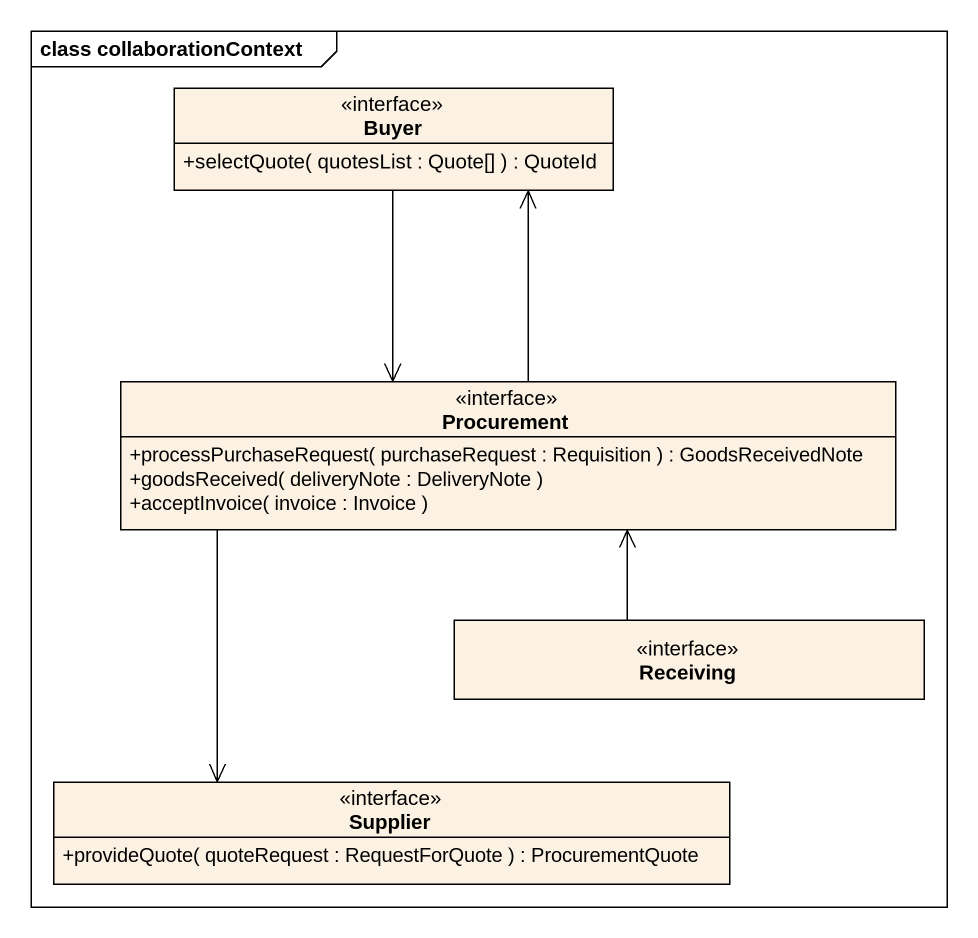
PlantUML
@startuml
mainframe class collaborationContext
hide circle
hide empty members
skinparam classAttributeIconSize 0
interface Buyer {
  +selectQuote( quotesList : Quote[] ) : QuoteId
}
interface Procurement {
  +processPurchaseRequest( purchaseRequest : Requisition ) : GoodsReceivedNote
  +goodsReceived( deliveryNote : DeliveryNote )
  +acceptInvoice( invoice : Invoice )
}
interface Receiving
interface Supplier {
  +provideQuote( quoteRequest : RequestForQuote ) : ProcurementQuote
}
Buyer --> Procurement
Procurement -up-> Buyer
Procurement --> Supplier
Receiving -up-> Procurement
@enduml
